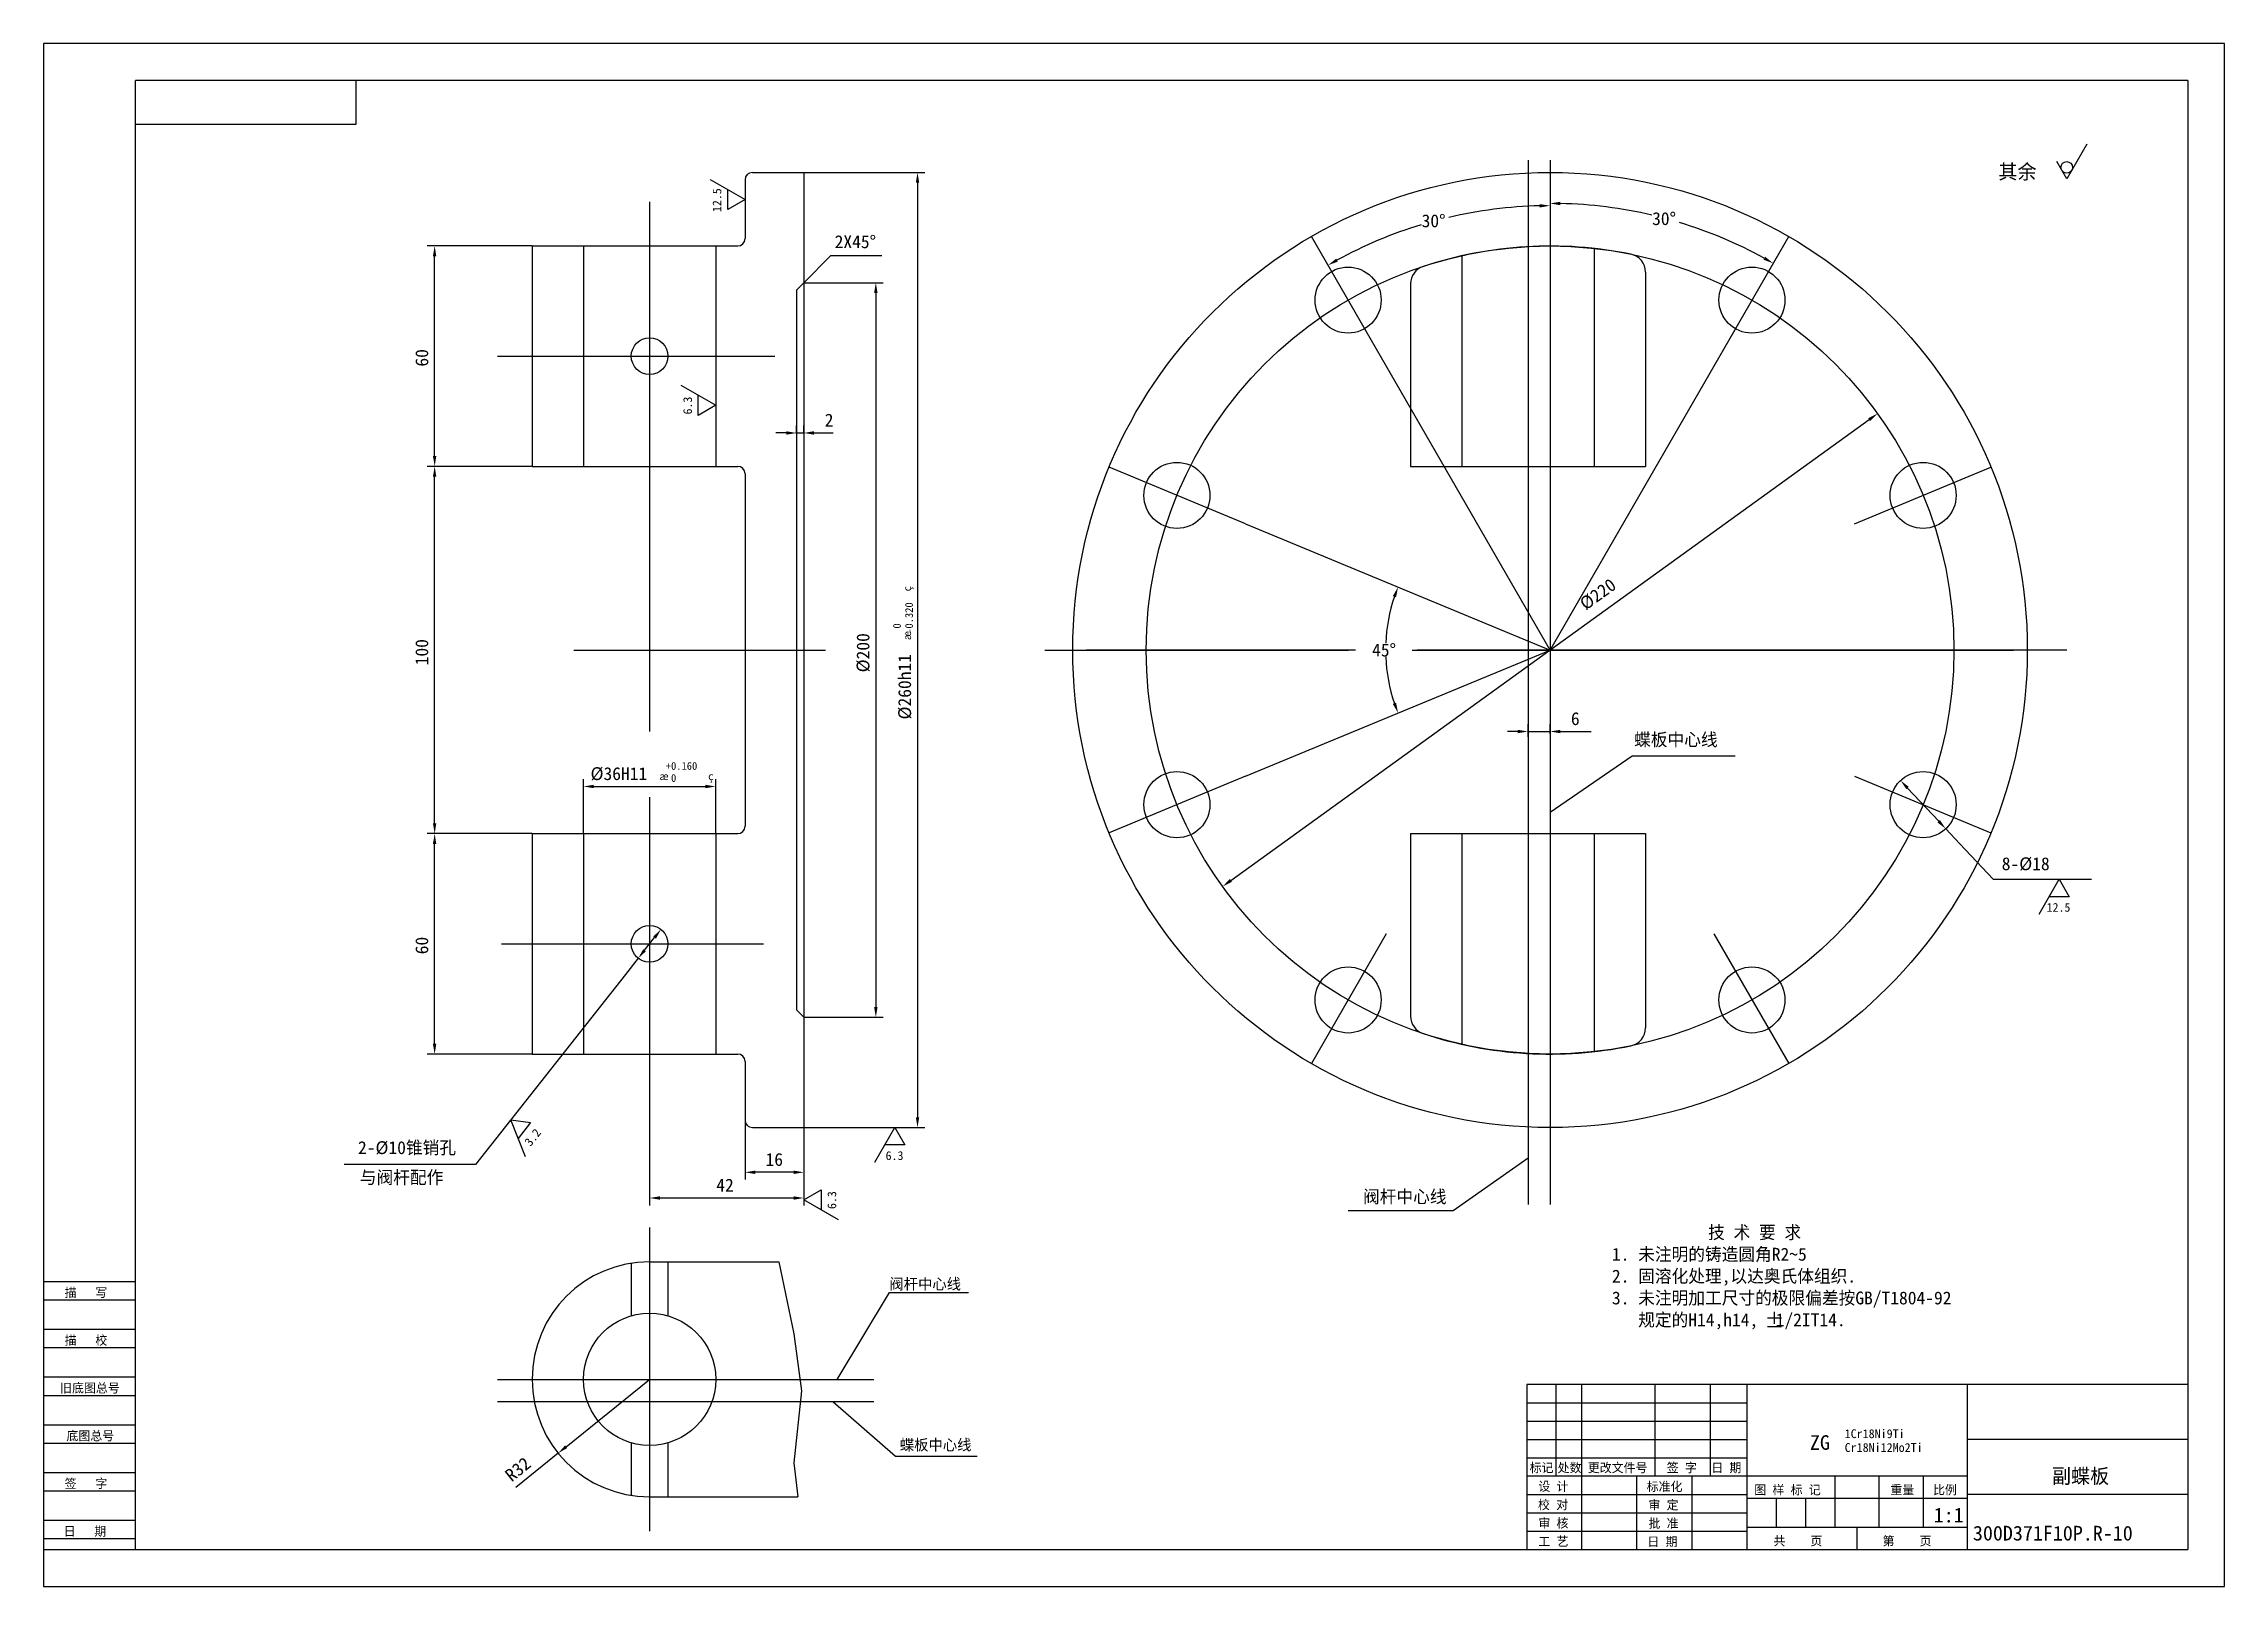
# Model space of a CAD drawing. Header units: metres. Extents: x 0 to 594, y 0 to 420.
import ezdxf

# ---------------------------------------------------------------- set-up
doc = ezdxf.new("R2010")
doc.units = ezdxf.units.M
for name, color, linetype in [('B', 3, 'Continuous'), ('C', 6, 'Continuous'), ('D', 1, 'Continuous'), ('FL', 5, 'Continuous'), ('T', 7, 'Continuous'), ('TL', 4, 'Continuous')]:
    doc.layers.add(name, color=color, linetype=linetype)

# ---------------------------------------------------------------- blocks, each defined once
blk = doc.blocks.new('TUKUN2')
at = {"layer": 'FL'}
for p, q in [((0, 420), (0, 0)), ((594, 420), (0, 420)), ((594, 0), (594, 420)), ((0, 78), (25, 78)), ((0, 70), (25, 70)), ((0, 65), (25, 65)), ((0, 57), (25, 57)), ((412, 30), (412, 55)), ((419, 10), (419, 55)), ((439, 30), (439, 55)), ((454, 30), (454, 55)), ((0, 52), (25, 52)), ((404, 50), (464, 50)), ((0, 44), (25, 44)), ((404, 45), (464, 45)), ((0, 39), (25, 39)), ((404, 40), (464, 40)), ((0, 31), (25, 31)), ((404, 35), (464, 35)), ((449, 10), (449, 30)), ((0, 26), (25, 26)), ((404, 25), (464, 25)), ((0, 18), (25, 18)), ((404, 20), (464, 20)), ((0, 13), (25, 13)), ((404, 15), (464, 15)), ((0, 0), (594, 0))]:
    blk.add_line(p, q, dxfattribs=at)
at = {"layer": 'TL'}
for p, q in [((25, 10), (25, 410)), ((584, 410), (25, 410)), ((85, 410), (85, 398)), ((584, 410), (584, 10)), ((85, 398), (25, 398)), ((0, 83), (25, 83)), ((404, 55), (404, 10)), ((584, 55), (404, 55)), ((464, 10), (464, 55)), ((524, 10), (524, 55)), ((584, 40), (524, 40)), ((524, 30), (404, 30)), ((434, 10), (434, 30)), ((488, 16), (488, 30)), ((500, 16), (500, 30)), ((512, 16), (512, 30)), ((464, 24), (524, 24)), ((472, 16), (472, 24)), ((480, 16), (480, 24)), ((584, 25), (524, 25)), ((524, 16), (464, 16)), ((494, 10), (494, 16)), ((0, 10), (584, 10))]:
    blk.add_line(p, q, dxfattribs=at)
at = {"layer": 'T'}
for s, p in [('描   写', (5.74, 78.76)), ('描   校', (5.74, 65.76)), ('旧底图总号', (4.49, 52.76)), ('底图总号', (6.22, 39.76)), ('标记', (404.75, 31.07)), ('处数', (412.38, 31.07)), ('更改文件号', (420.61, 31.07)), ('签 字', (442.1, 31.07)), ('日 期', (454.23, 31.07)), ('签   字', (5.74, 26.76)), ('校 对', (407.05, 20.99)), ('设 计', (407.14, 25.99)), ('标准化', (436.65, 25.93)), ('审 定', (437.13, 20.93)), ('图 样 标 记', (465.95, 25.04)), ('重量', (503.03, 25.04)), ('比例', (514.64, 25.04)), ('审 核', (407.14, 15.99)), ('批 准', (437.13, 15.93)), ('日   期', (5.45, 13.76)), ('工 艺', (407.14, 10.99)), ('日 期', (436.84, 10.93)), ('共    页', (471.18, 11.13)), ('第    页', (500.9, 11.13))]:
    blk.add_text(s, height=2.5, dxfattribs=at).set_placement(p)

msp = doc.modelspace()

# ---------------------------------------------------------------- linework, layer by layer
at = {"layer": 'B'}
for p, q in [((422.32, 364.26), (422.32, 304.92)), ((386.32, 362.27), (386.32, 304.92)), ((386.32, 204.92), (386.32, 147.57)), ((422.32, 204.92), (422.32, 145.57))]:
    msp.add_line(p, q, dxfattribs=at)
at = {"layer": 'C'}
for p, q in [((404.32, 388.32), (404.32, 103.93)), ((410.32, 388.32), (410.32, 103.93)), ((165.06, 376.95), (165.06, 232.75)), ((410.32, 254.92), (345.32, 367.5)), ((410.32, 254.92), (475.32, 367.5)), ((123.66, 334.92), (199.21, 334.92)), ((327.37, 289.27), (290.21, 304.67)), ((493.26, 289.27), (530.42, 304.67)), ((144.44, 254.92), (212.96, 254.92)), ((272.68, 254.92), (355.46, 254.92)), ((357.29, 254.92), (284.06, 254.92)), ((372.77, 254.92), (536.57, 254.92)), ((551.05, 254.92), (374.09, 254.92)), ((327.37, 220.56), (290.21, 205.17)), ((493.26, 220.56), (530.42, 205.17)), ((165.06, 214.82), (165.06, 129.79)), ((124.7, 174.92), (196.1, 174.92)), ((365.73, 177.68), (345.32, 142.33)), ((454.91, 177.68), (475.32, 142.33)), ((165.06, 97.73), (165.06, 15)), ((123.66, 56.36), (226.11, 56.36)), ((123.66, 50.36), (226.11, 50.36))]:
    msp.add_line(p, q, dxfattribs=at)
msp.add_circle((410.32, 254.92), 110, dxfattribs=at)
at = {"layer": 'D'}
for p, q in [((556.52, 392.61), (551.05, 383.15)), ((551.05, 383.15), (548.32, 387.88)), ((181.59, 383.01), (191.06, 377.55)), ((186.33, 374.82), (186.33, 380.28)), ((207.06, 384.92), (240.03, 384.92)), ((238.03, 382.12), (238.03, 127.72)), ((191.06, 377.55), (186.33, 374.82)), ((133.06, 364.92), (104.51, 364.92)), ((106.51, 307.72), (106.51, 362.12)), ((207.06, 354.92), (214.46, 362.32)), ((214.46, 362.32), (228.29, 362.32)), ((207.06, 354.92), (228.68, 354.92)), ((226.68, 352.12), (226.68, 157.72)), ((173.59, 327), (183.06, 321.53)), ((178.33, 318.8), (178.33, 324.27)), ((183.06, 321.53), (178.33, 318.8)), ((205.06, 313.77), (205.06, 316.01)), ((207.06, 314.01), (207.06, 316.01)), ((323.39, 192.18), (497.24, 317.65)), ((202.26, 314.01), (199.46, 314.01)), ((205.06, 314.01), (207.06, 314.01)), ((209.86, 314.01), (212.66, 314.01)), ((212.66, 314.01), (215.08, 314.01)), ((133.06, 304.92), (104.51, 304.92)), ((133.06, 304.92), (104.51, 304.92)), ((106.51, 207.72), (106.51, 302.12)), ((327.37, 289.27), (410.32, 254.92)), ((327.37, 220.56), (410.32, 254.92)), ((401.52, 232.73), (398.72, 232.73)), ((404.32, 231.24), (404.32, 234.73)), ((404.32, 232.73), (410.32, 232.73)), ((410.32, 232.13), (410.32, 234.73)), ((413.12, 232.73), (415.92, 232.73)), ((415.92, 232.73), (421.53, 232.73)), ((410.32, 210.79), (432.69, 226.15)), ((432.69, 226.15), (460.78, 226.15)), ((147.06, 204.92), (147.06, 219.76)), ((149.86, 217.76), (180.26, 217.76)), ((183.06, 204.92), (183.06, 219.76)), ((516.18, 208.3), (507.7, 217.35)), ((133.06, 204.92), (104.51, 204.92)), ((133.06, 204.92), (104.51, 204.92)), ((106.51, 147.72), (106.51, 202.12)), ((518.1, 206.26), (521.93, 202.17)), ((521.93, 202.17), (531, 192.49)), ((531, 192.49), (557.82, 192.49)), ((543.52, 183.03), (548.98, 192.49)), ((548.98, 192.49), (551.72, 187.76)), ((551.72, 187.76), (546.25, 187.76)), ((163.69, 173.19), (166.42, 176.64)), ((158.49, 166.6), (117.6, 114.83)), ((161.96, 170.99), (158.49, 166.6)), ((207.06, 154.92), (228.68, 154.92)), ((133.06, 144.92), (104.51, 144.92)), ((131.29, 116.9), (127.25, 127.05)), ((127.25, 127.05), (132.66, 126.26)), ((132.66, 126.26), (129.27, 121.97)), ((165.06, 129.79), (165.06, 103.73)), ((191.06, 126.92), (191.06, 110.73)), ((207.06, 124.92), (207.06, 110.73)), ((207.06, 124.92), (207.06, 103.73)), ((207.06, 124.92), (240.03, 124.92)), ((226.38, 115.45), (231.84, 124.92)), ((231.84, 124.92), (234.57, 120.18)), ((234.57, 120.18), (229.11, 120.18)), ((117.6, 114.83), (81.87, 114.83)), ((404.32, 116.53), (383.94, 102.23)), ((204.26, 112.73), (193.86, 112.73)), ((207.06, 105.22), (211.79, 107.96)), ((211.79, 107.96), (211.79, 102.49)), ((204.26, 105.73), (167.86, 105.73)), ((216.52, 99.76), (207.06, 105.22)), ((383.94, 102.23), (355.32, 102.23)), ((216.17, 56.36), (230.38, 80.02)), ((230.38, 80.02), (251.89, 80.02)), ((142.34, 38.02), (165.06, 56.36)), ((214.96, 50.36), (232, 35.41)), ((140.16, 36.26), (135.8, 32.75)), ((135.8, 32.75), (128.6, 26.93)), ((232, 35.41), (254.32, 35.41))]:
    msp.add_line(p, q, dxfattribs=at)
msp.add_circle((551.05, 386.31), 1.58, dxfattribs=at)
for radius, start, end in [(120.96, 91.33, 103.17), (121.59, 76.83, 88.68), (120.96, 106.85, 118.67), (121.59, 61.32, 73.16), (44.8, 161.08, 177.65), (44.8, 182.35, 198.92)]:
    msp.add_arc((410.32, 254.92), radius, start, end, dxfattribs=at)
for points in [[(237.57, 382.12), (238.5, 382.12), (238.03, 384.92)], [(407.51, 376.31), (407.52, 375.38), (410.32, 375.88)], [(413.11, 376.01), (413.12, 376.94), (410.32, 376.5)], [(106.04, 362.12), (106.97, 362.12), (106.51, 364.92)], [(352.5, 360.64), (352.05, 361.45), (349.83, 359.67)], [(468.9, 361.99), (468.44, 361.18), (471.11, 360.21)], [(226.21, 352.12), (227.15, 352.12), (226.68, 354.92)], [(497.51, 317.28), (496.97, 318.03), (499.51, 319.29)], [(202.26, 314.48), (202.26, 313.54), (205.06, 314.01)], [(209.86, 314.48), (209.86, 313.54), (207.06, 314.01)], [(106.04, 307.72), (106.97, 307.72), (106.51, 304.92)], [(106.04, 302.12), (106.97, 302.12), (106.51, 304.92)], [(367.5, 269.61), (368.37, 269.28), (368.93, 272.06)], [(368.37, 240.56), (367.5, 240.23), (368.93, 237.77)], [(401.52, 233.19), (401.52, 232.26), (404.32, 232.73)], [(413.12, 233.19), (413.12, 232.26), (410.32, 232.73)], [(149.86, 218.23), (149.86, 217.3), (147.06, 217.76)], [(180.26, 218.23), (180.26, 217.3), (183.06, 217.76)], [(507.36, 217.03), (508.04, 217.66), (505.79, 219.39)], [(515.84, 207.98), (516.52, 208.62), (518.1, 206.26)], [(106.04, 207.72), (106.97, 207.72), (106.51, 204.92)], [(106.04, 202.12), (106.97, 202.12), (106.51, 204.92)], [(323.66, 191.8), (323.12, 192.56), (321.12, 190.54)], [(166.79, 176.35), (166.05, 176.93), (168.16, 178.84)], [(164.06, 172.9), (163.33, 173.48), (161.96, 170.99)], [(226.21, 157.72), (227.15, 157.72), (226.68, 154.92)], [(106.04, 147.72), (106.97, 147.72), (106.51, 144.92)], [(237.57, 127.72), (238.5, 127.72), (238.03, 124.92)], [(193.86, 113.19), (193.86, 112.26), (191.06, 112.73)], [(204.26, 113.19), (204.26, 112.26), (207.06, 112.73)], [(167.86, 106.19), (167.86, 105.26), (165.06, 105.73)], [(204.26, 106.19), (204.26, 105.26), (207.06, 105.73)], [(142.63, 37.66), (142.04, 38.38), (140.16, 36.26)]]:
    msp.add_solid(points, dxfattribs=at)
at = {"layer": 'FL'}
msp.add_lwpolyline([(200.24, 88.36), (204.38, 68.77), (206.45, 53.26), (204.38, 33.61), (205.42, 24.36)], dxfattribs=at)
at = {"layer": 'TL'}
for p, q in [((191.06, 382.92), (191.06, 366.92)), ((193.06, 384.92), (207.06, 384.92)), ((207.06, 384.92), (207.06, 124.92)), ((133.06, 364.92), (189.06, 364.92)), ((133.06, 364.92), (133.06, 304.92)), ((147.06, 364.92), (147.06, 304.92)), ((183.06, 364.92), (183.06, 304.92)), ((436.32, 357.8), (436.32, 304.92)), ((207.06, 354.92), (205.06, 352.92)), ((205.06, 352.92), (205.06, 156.92)), ((372.32, 354.6), (372.32, 304.92)), ((133.06, 304.92), (189.06, 304.92)), ((372.32, 304.92), (436.32, 304.92)), ((191.06, 302.92), (191.06, 206.92)), ((133.06, 204.92), (189.06, 204.92)), ((133.06, 204.92), (133.06, 144.92)), ((147.06, 204.92), (147.06, 144.92)), ((183.06, 204.92), (183.06, 144.92)), ((372.32, 204.92), (436.32, 204.92)), ((372.32, 204.92), (372.32, 155.24)), ((436.32, 204.92), (436.32, 152.04)), ((207.06, 154.92), (205.06, 156.92)), ((133.06, 144.92), (189.06, 144.92)), ((191.06, 142.92), (191.06, 126.92)), ((193.06, 124.92), (207.06, 124.92)), ((160.06, 87.97), (160.06, 73.65)), ((165.06, 88.36), (200.24, 88.36)), ((170.06, 88.36), (170.06, 73.65)), ((160.06, 39.07), (160.06, 24.75)), ((170.06, 39.07), (170.06, 24.36)), ((165.06, 24.36), (205.42, 24.36))]:
    msp.add_line(p, q, dxfattribs=at)
msp.add_lwpolyline([(432.32, 362.69, 0.13), (375.74, 359.34, 0.36)], format="xyb", dxfattribs=at)
for centre, radius in [((410.32, 254.92), 130), ((355.32, 350.18), 9), ((465.32, 350.18), 9), ((165.06, 334.92), 5), ((308.69, 297.01), 9), ((511.94, 297.01), 9), ((308.69, 212.82), 9), ((511.94, 212.82), 9), ((165.06, 174.92), 5), ((355.32, 159.65), 9), ((465.32, 159.65), 9), ((165.06, 56.36), 18)]:
    msp.add_circle(centre, radius, dxfattribs=at)
for centre, radius, start, end in [((193.06, 382.92), 2, 90, 180), ((189.06, 366.92), 2, 270, 0), ((431.32, 357.8), 5, 0, 78.46), ((377.32, 354.6), 5, 108.32, 180), ((189.06, 302.92), 2, 0, 90), ((189.06, 206.92), 2, 270, 0), ((377.32, 155.24), 5, 180, 251.68), ((410.32, 254.92), 110, 251.68, 281.54), ((431.32, 152.04), 5, 281.54, 0), ((189.06, 142.92), 2, 0, 90), ((193.06, 126.92), 2, 180, 270), ((165.06, 56.36), 32, 90, 270)]:
    msp.add_arc(centre, radius, start, end, dxfattribs=at)

# ---------------------------------------------------------------- block references
at = {"layer": 'D'}
msp.add_blockref('TUKUN2', (0, 0), dxfattribs=at)

# ---------------------------------------------------------------- texts
for s, height, p in [('其余', 4, (532.43, 383.15)), ('30%%D', 3.5, (438.12, 370.61)), ('30%%D', 3.5, (375.34, 370.01)), ('2X45%%d', 3.5, (215.46, 364.32)), ('2', 3.5, (212.75, 315.76)), ('45%%D', 3.5, (361.85, 253.17)), ('6 ', 3.5, (416.01, 234.48)), ('蝶板中心线', 3.5, (433.22, 228.79)), ('%%C36H11', 3.5, (148.97, 219.51)), ('%%230', 2.1, (167.72, 219.51)), ('+0.160', 2.1, (169.47, 222.31)), (' 0', 2.1, (169.47, 219.02)), ('%%231', 2.1, (181.02, 219.51)), ('8-%%C18', 3.5, (533.36, 194.98)), ('12.5', 2.38, (545.58, 183.66)), ('2-%%C10锥销孔', 3.5, (85.63, 117.69)), ('与阀杆配作', 3.5, (86.13, 109.6)), ('16', 3.5, (196.64, 114.48)), ('6.3', 2.38, (229.35, 116.08)), ('42', 3.5, (183.22, 107.48)), ('阀杆中心线', 3.5, (359.38, 104.35)), ('            技 术 要 求', 3.5, (424.8, 94.62)), (' 1. 未注明的铸造圆角R2~5', 3.5, (424.8, 88.67)), ('阀杆中心线', 3, (230.38, 80.83)), (' 2. 固溶化处理,以达奥氏体组织.', 3.5, (424.8, 82.72)), (' 3. 未注明加工尺寸的极限偏差按GB/T1804-92', 3.5, (424.8, 76.77)), ('    规定的H14,h14,  1/2IT14.', 3.5, (424.8, 70.82)), ('%%P', 4, (468.72, 70.4)), ('1Cr18Ni9Ti', 2.4, (490.58, 40.36)), ('蝶板中心线', 3, (233.22, 37.03)), ('ZG', 4, (481.11, 37.16)), ('Cr18Ni12Mo2Ti', 2.4, (490.58, 36.6)), ('副蝶板', 4, (547.02, 28.04)), ('1:1', 4, (514.84, 17.41)), ('300D371F10P.R-10', 4, (525.51, 12.48))]:
    msp.add_text(s, height=height, dxfattribs=at).set_placement(p)
for s, height, rotation, p in [('12.5', 2.38, 90, (184.6, 374.15)), ('60', 3.5, 90, (104.76, 332.08)), ('6.3', 2.38, 90, (176.6, 319.04)), ('%%C220', 3.5, 35.82, (420.02, 265.6)), ('%%231', 2.1, 90, (236.28, 270.88)), ('-0.320', 2.1, 90, (236.77, 259.33)), (' 0', 2.1, 90, (233.48, 259.33)), ('100', 3.5, 90, (104.76, 250.75)), ('%%C200', 3.5, 90, (224.93, 248.83)), ('%%230', 2.1, 90, (236.28, 257.58)), ('%%C260h11', 3.5, 90, (236.28, 236)), ('60', 3.5, 90, (104.76, 172.08)), ('3.2', 2.38, 51.7, (132.64, 119.62)), ('6.3', 2.38, 90, (215.89, 102.73)), ('R32', 3.5, 38.91, (127.5, 28.29))]:
    msp.add_text(s, height=height, rotation=rotation, dxfattribs=at).set_placement(p)

doc.saveas('drawing.dxf')
